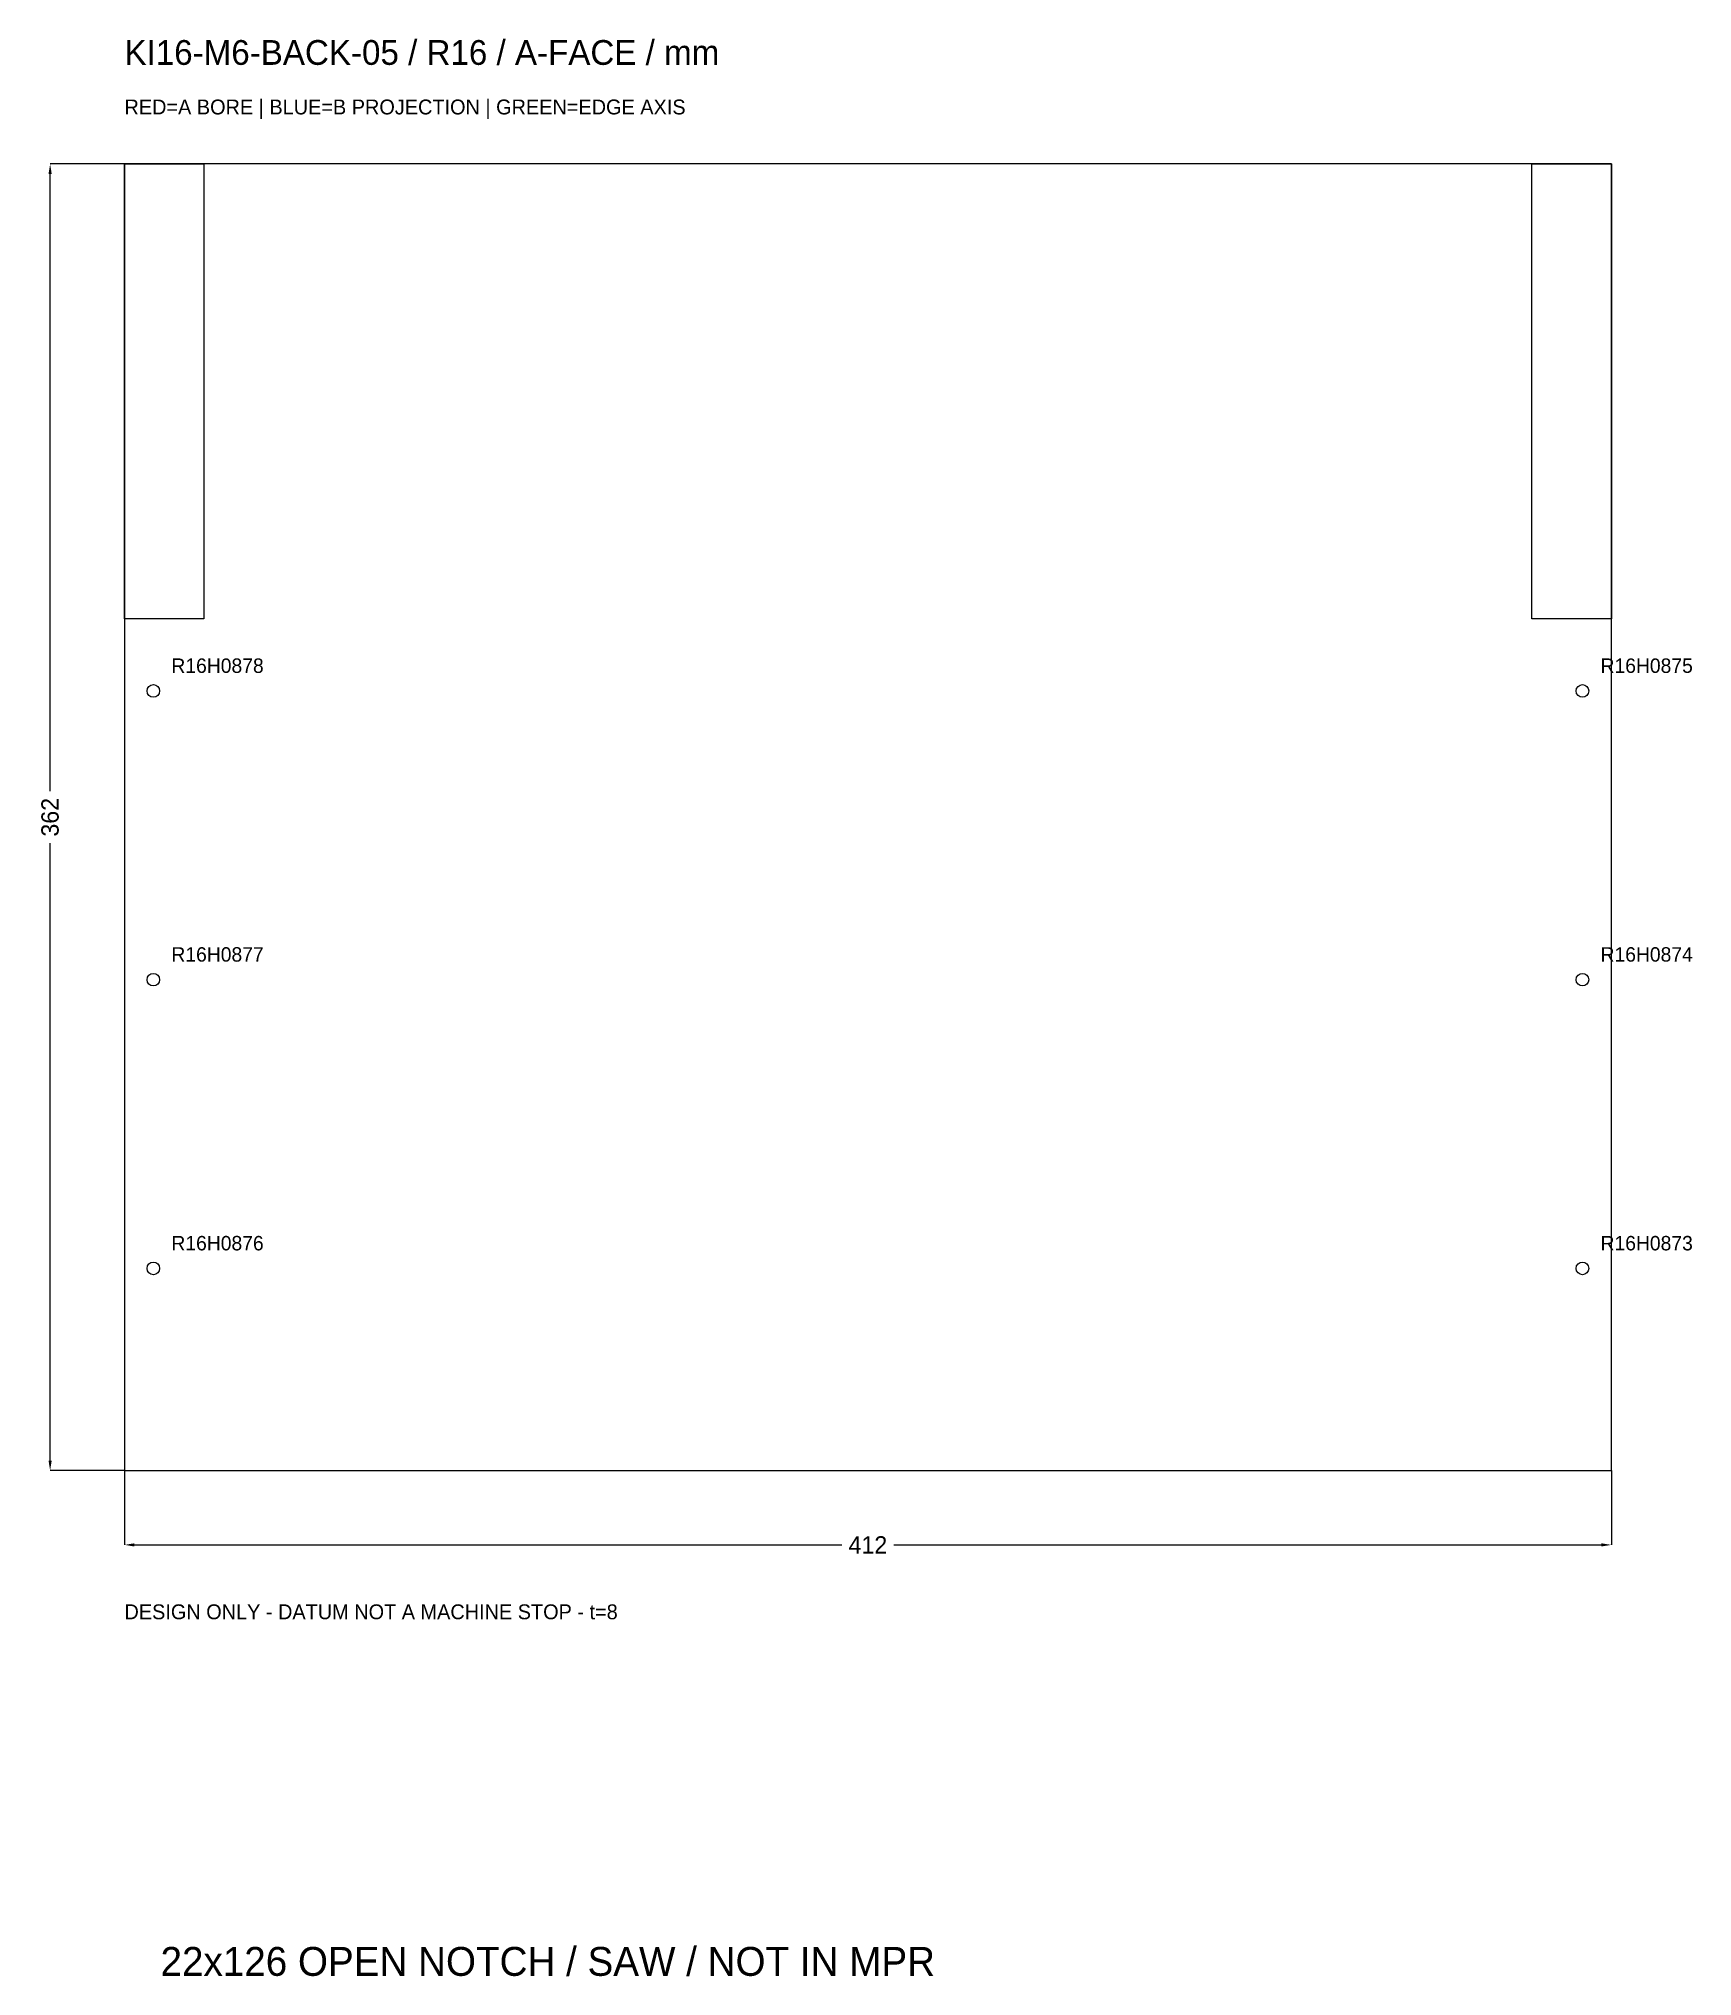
# Model space of a CAD drawing. Header units: millimetres. Extents: x -24 to 434, y -140 to 397.
import ezdxf

# ---------------------------------------------------------------- set-up
doc = ezdxf.new("R2010")
doc.units = ezdxf.units.MM
for name, color, linetype in [('BORE_A', 1, 'Continuous'), ('CONTOUR', 7, 'Continuous'), ('SAW_NOTCH', 6, 'Continuous'), ('TEXT', 7, 'Continuous')]:
    doc.layers.add(name, color=color, linetype=linetype)
doc.dimstyles.get("Standard").update_dxf_attribs({"dimtxt": 2.5, "dimasz": 2.5, "dimexe": 1.25, "dimexo": 0.625, "dimtad": 1, "dimcen": 2.5, "dimazin": 3, "dimtfac": 1, "dimtmove": 0, "dimatfit": 3})

# ---------------------------------------------------------------- blocks, each defined once
blk = doc.blocks.new('_CLOSEDFILLED')
at = {"color": 0, "linetype": 'BYBLOCK'}
blk.add_solid([(-1, 0.16), (0, 0), (-1, -0.16)], dxfattribs=at)
blk = doc.blocks.new('*D1')
at = {"color": 2}
for p, q in [((0, 0), (0, -20.6)), ((412, 0), (412, -20.6)), ((2.75, -20.6), (198.79, -20.6)), ((213.21, -20.6), (409.25, -20.6))]:
    blk.add_line(p, q, dxfattribs=at)
at = {"layer": 'Defpoints'}
for p in [(0, 0), (412, 0), (0, -20.6)]:
    blk.add_point(p, dxfattribs=at)
at = {"color": 2, "xscale": 2.7466666666666666, "yscale": 2.7466666666666666, "rotation": 180}
blk.add_blockref('_CLOSEDFILLED', (0, -20.6), dxfattribs=at)
at = {"color": 2, "xscale": 2.7466666666666666, "yscale": 2.7466666666666666}
blk.add_blockref('_CLOSEDFILLED', (412, -20.6), dxfattribs=at)
at = {"color": 7, "insert": (206, -20.6), "char_height": 4.807, "attachment_point": 5}
blk.add_mtext('412', dxfattribs=at)
blk = doc.blocks.new('*D2')
at = {"color": 2}
for p, q in [((0, 362), (-20.6, 362)), ((-20.6, 188.21), (-20.6, 359.25)), ((-20.6, 2.75), (-20.6, 173.79)), ((0, 0), (-20.6, 0))]:
    blk.add_line(p, q, dxfattribs=at)
at = {"layer": 'Defpoints'}
for p in [(0, 362), (-20.6, 0), (0, 0)]:
    blk.add_point(p, dxfattribs=at)
at = {"color": 2, "xscale": 2.7466666666666666, "yscale": 2.7466666666666666}
for p, rotation in [((-20.6, 362), 90), ((-20.6, 0), 270)]:
    blk.add_blockref('_CLOSEDFILLED', p, dxfattribs=dict(at, rotation=rotation))
at = {"color": 7, "insert": (-20.6, 181), "char_height": 4.807, "attachment_point": 5, "rotation": 90}
blk.add_mtext('362', dxfattribs=at)

msp = doc.modelspace()

# ---------------------------------------------------------------- linework, layer by layer
at = {"layer": 'BORE_A'}
for centre in [(8, 216), (404, 216), (8, 136), (404, 136), (8, 56), (404, 56)]:
    msp.add_circle(centre, 1.75, dxfattribs=at)
at = {"layer": 'CONTOUR'}
msp.add_lwpolyline([(0, 0), (412, 0), (412, 362), (0, 362)], close=True, dxfattribs=at)
at = {"layer": 'SAW_NOTCH'}
for points in [[(22, 236), (0, 236), (0, 362), (22, 362)], [(412, 236), (390, 236), (390, 362), (412, 362)]]:
    msp.add_lwpolyline(points, close=True, dxfattribs=at)

# ---------------------------------------------------------------- texts
msp.add_text('22x126 OPEN NOTCH / SAW / NOT IN MPR', height=8, dxfattribs=at).set_placement((10, -140))
at = {"layer": 'TEXT'}
for s, height, p in [('KI16-M6-BACK-05 / R16 / A-FACE / mm', 6.86667, (0, 389.467)), ('RED=A BORE | BLUE=B PROJECTION | GREEN=EDGE AXIS', 4.12, (0, 375.733)), ('R16H0878', 4, (13, 221)), ('R16H0875', 4, (409, 221)), ('R16H0877', 4, (13, 141)), ('R16H0874', 4, (409, 141)), ('R16H0876', 4, (13, 61)), ('R16H0873', 4, (409, 61)), ('DESIGN ONLY - DATUM NOT A MACHINE STOP - t=8', 4.12, (0, -41.2))]:
    msp.add_text(s, height=height, dxfattribs=at).set_placement(p)

# ---------------------------------------------------------------- dimensions: what is measured, and where the dimension line sits
dim = msp.add_linear_dim(base=(-20.6, 0), p1=(0, 0), p2=(0, 362), angle=90, dimstyle='Standard', override={"dimtxt": 4.806667, "dimasz": 2.746667, "dimdec": 2, "dimclrd": 2, "dimclre": 2, "dimclrt": 7})
dim.commit()
dim.dimension.update_dxf_attribs({"geometry": '*D2', "text_midpoint": (-20.6, 181)})
dim = msp.add_linear_dim(base=(0, -20.6), p1=(0, 0), p2=(412, 0), dimstyle='Standard', override={"dimtxt": 4.806667, "dimasz": 2.746667, "dimdec": 2, "dimclrd": 2, "dimclre": 2, "dimclrt": 7})
dim.commit()
dim.dimension.update_dxf_attribs({"geometry": '*D1', "text_midpoint": (206, -20.6)})

doc.saveas('drawing.dxf')
